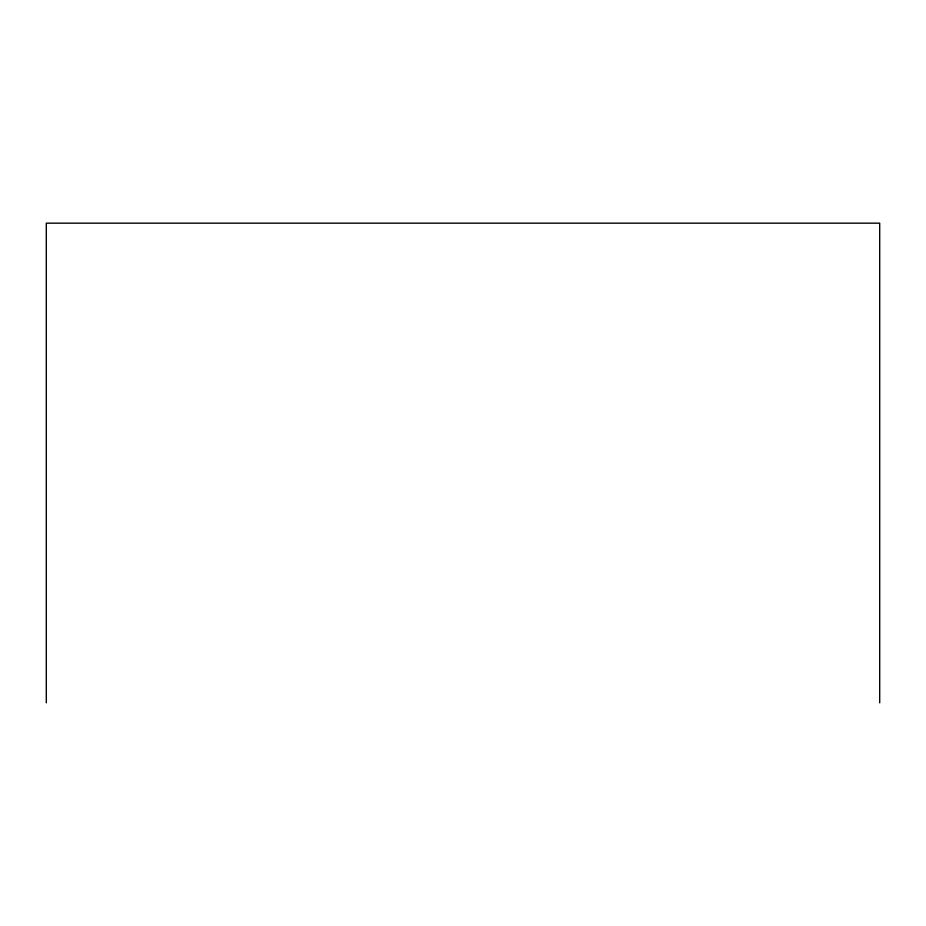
<?xml version="1.0" encoding="UTF-8"?>
<svg xmlns="http://www.w3.org/2000/svg" width="926" height="926" viewBox="0 0 926 926"><rect width="100%" height="100%" fill="white"/><g stroke="black" fill="none" stroke-linecap="round" stroke-linejoin="round"><path stroke-width="1.39" d="M879.7 702.834L879.7 223.166L46.3 223.166L46.3 702.834"/></g></svg>
